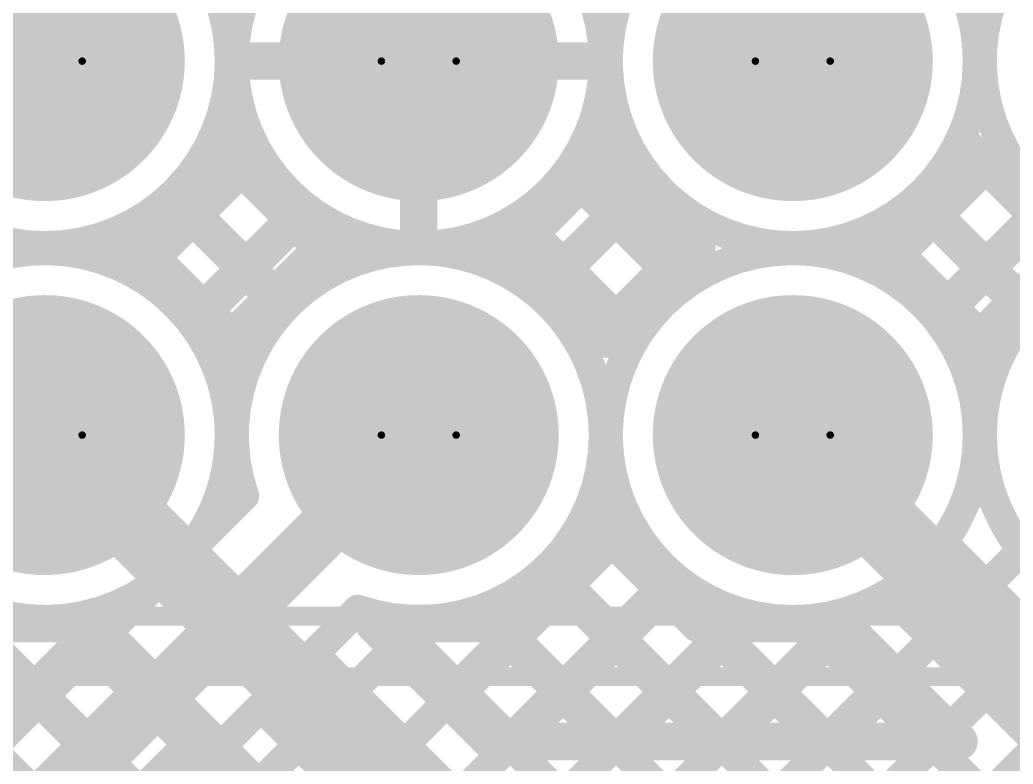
# Model space of a CAD drawing. Header units: inches. Extents: x -1.9 to 9.4, y 0 to 6.7.
# Drawn here: x 0.5357 to 0.8013, y 2.3136 to 2.5126 of the extents above; entities that cross this region are included whole.
import ezdxf

# ---------------------------------------------------------------- set-up
doc = ezdxf.new("R2010")
doc.units = ezdxf.units.IN
doc.header["$MEASUREMENT"] = 0
for name, color, linetype in [('Bottom Layer', 5, 'Continuous'), ('Bottom Solder', 6, 'Continuous'), ('Drill Drawing', 1, 'Continuous'), ('Multi-Layer', 9, 'Continuous'), ('Pad Holes', 156, 'Continuous'), ('Top Layer', 1, 'Continuous'), ('Top Overlay', 2, 'Continuous'), ('Top Solder', 216, 'Continuous')]:
    doc.layers.add(name, color=color, linetype=linetype)

# ---------------------------------------------------------------- blocks, each defined once
blk = doc.blocks.new('PE2818_I_1')
at = {"layer": 'Top Overlay'}
blk.add_lwpolyline([(0.55118, 0.61024, 0.005, 0.005, 0), (0.55118, -0.61024, 0.005, 0.005, 0)], format="xyseb", dxfattribs=at)
blk = doc.blocks.new('PH_01338_21')
at = {"layer": 'Bottom Layer'}
h = blk.add_hatch(color=5, dxfattribs=at)
edge = h.paths.add_edge_path()
edge.add_arc((-0.1, 0.05), 0.03543, 0, 360)
h = blk.add_hatch(color=5, dxfattribs=at)
edge = h.paths.add_edge_path()
edge.add_arc((0, 0.05), 0.03543, 0, 360)
h = blk.add_hatch(color=5, dxfattribs=at)
edge = h.paths.add_edge_path()
edge.add_arc((0.1, 0.05), 0.03543, 0, 360)
h = blk.add_hatch(color=5, dxfattribs=at)
edge = h.paths.add_edge_path()
edge.add_arc((-0.1, -0.05), 0.03543, 0, 360)
h = blk.add_hatch(color=5, dxfattribs=at)
edge = h.paths.add_edge_path()
edge.add_arc((0, -0.05), 0.03543, 0, 360)
h = blk.add_hatch(color=5, dxfattribs=at)
edge = h.paths.add_edge_path()
edge.add_arc((0.1, -0.05), 0.03543, 0, 360)
at = {"layer": 'Bottom Solder'}
h = blk.add_hatch(color=6, dxfattribs=at)
edge = h.paths.add_edge_path()
edge.add_arc((-0.1, 0.05), 0.03743, 0, 360)
h = blk.add_hatch(color=6, dxfattribs=at)
edge = h.paths.add_edge_path()
edge.add_arc((0, 0.05), 0.03743, 0, 360)
h = blk.add_hatch(color=6, dxfattribs=at)
edge = h.paths.add_edge_path()
edge.add_arc((0.1, 0.05), 0.03743, 0, 360)
h = blk.add_hatch(color=6, dxfattribs=at)
edge = h.paths.add_edge_path()
edge.add_arc((-0.1, -0.05), 0.03743, 0, 360)
h = blk.add_hatch(color=6, dxfattribs=at)
edge = h.paths.add_edge_path()
edge.add_arc((0, -0.05), 0.03743, 0, 360)
h = blk.add_hatch(color=6, dxfattribs=at)
edge = h.paths.add_edge_path()
edge.add_arc((0.1, -0.05), 0.03743, 0, 360)
at = {"layer": 'Multi-Layer'}
h = blk.add_hatch(color=9, dxfattribs=at)
edge = h.paths.add_edge_path()
edge.add_arc((-0.1, 0.05), 0.03543, 0, 360)
h = blk.add_hatch(color=9, dxfattribs=at)
edge = h.paths.add_edge_path()
edge.add_arc((0, 0.05), 0.03543, 0, 360)
h = blk.add_hatch(color=9, dxfattribs=at)
edge = h.paths.add_edge_path()
edge.add_arc((0.1, 0.05), 0.03543, 0, 360)
h = blk.add_hatch(color=9, dxfattribs=at)
edge = h.paths.add_edge_path()
edge.add_arc((-0.1, -0.05), 0.03543, 0, 360)
h = blk.add_hatch(color=9, dxfattribs=at)
edge = h.paths.add_edge_path()
edge.add_arc((0, -0.05), 0.03543, 0, 360)
h = blk.add_hatch(color=9, dxfattribs=at)
edge = h.paths.add_edge_path()
edge.add_arc((0.1, -0.05), 0.03543, 0, 360)
at = {"layer": 'Pad Holes'}
h = blk.add_hatch(color=7, dxfattribs=at)
edge = h.paths.add_edge_path()
edge.add_arc((-0.1, 0.05), 0.02165, 0, 360)
h = blk.add_hatch(color=7, dxfattribs=at)
edge = h.paths.add_edge_path()
edge.add_arc((0, 0.05), 0.02165, 0, 360)
h = blk.add_hatch(color=7, dxfattribs=at)
edge = h.paths.add_edge_path()
edge.add_arc((0.1, 0.05), 0.02165, 0, 360)
h = blk.add_hatch(color=7, dxfattribs=at)
edge = h.paths.add_edge_path()
edge.add_arc((-0.1, -0.05), 0.02165, 0, 360)
h = blk.add_hatch(color=7, dxfattribs=at)
edge = h.paths.add_edge_path()
edge.add_arc((0, -0.05), 0.02165, 0, 360)
h = blk.add_hatch(color=7, dxfattribs=at)
edge = h.paths.add_edge_path()
edge.add_arc((0.1, -0.05), 0.02165, 0, 360)
at = {"layer": 'Top Layer'}
h = blk.add_hatch(color=1, dxfattribs=at)
edge = h.paths.add_edge_path()
edge.add_arc((-0.1, 0.05), 0.03543, 0, 360)
h = blk.add_hatch(color=1, dxfattribs=at)
edge = h.paths.add_edge_path()
edge.add_arc((0, 0.05), 0.03543, 0, 360)
h = blk.add_hatch(color=1, dxfattribs=at)
edge = h.paths.add_edge_path()
edge.add_arc((0.1, 0.05), 0.03543, 0, 360)
h = blk.add_hatch(color=1, dxfattribs=at)
edge = h.paths.add_edge_path()
edge.add_arc((-0.1, -0.05), 0.03543, 0, 360)
h = blk.add_hatch(color=1, dxfattribs=at)
edge = h.paths.add_edge_path()
edge.add_arc((0, -0.05), 0.03543, 0, 360)
h = blk.add_hatch(color=1, dxfattribs=at)
edge = h.paths.add_edge_path()
edge.add_arc((0.1, -0.05), 0.03543, 0, 360)
at = {"layer": 'Top Solder'}
h = blk.add_hatch(color=216, dxfattribs=at)
edge = h.paths.add_edge_path()
edge.add_arc((-0.1, 0.05), 0.03743, 0, 360)
h = blk.add_hatch(color=216, dxfattribs=at)
edge = h.paths.add_edge_path()
edge.add_arc((0, 0.05), 0.03743, 0, 360)
h = blk.add_hatch(color=216, dxfattribs=at)
edge = h.paths.add_edge_path()
edge.add_arc((0.1, 0.05), 0.03743, 0, 360)
h = blk.add_hatch(color=216, dxfattribs=at)
edge = h.paths.add_edge_path()
edge.add_arc((-0.1, -0.05), 0.03743, 0, 360)
h = blk.add_hatch(color=216, dxfattribs=at)
edge = h.paths.add_edge_path()
edge.add_arc((0, -0.05), 0.03743, 0, 360)
h = blk.add_hatch(color=216, dxfattribs=at)
edge = h.paths.add_edge_path()
edge.add_arc((0.1, -0.05), 0.03743, 0, 360)
at = {"layer": 'Top Overlay'}
blk.add_lwpolyline([(-0.25, -0.09842, 0.005, 0.005, 0), (0.25, -0.09842, 0.005, 0.005, 0)], format="xyseb", dxfattribs=at)

msp = doc.modelspace()

# ---------------------------------------------------------------- linework, layer by layer
at = {"layer": 'Bottom Layer'}
for points in [[(0.74239, 2.50157, 0.02, 0.02, 0), (0.74239, 2.85973, 0.02, 0.02, 0)], [(0.64239, 2.50157, 0.01, 0.01, 0), (0.64239, 2.54701, 0.01, 0.01, 0)], [(0.56804, 2.45157, 0.01, 0.01, 0), (0.59239, 2.47593, 0.01, 0.01, 0)], [(0.59239, 2.47593, 0.01, 0.01, 0), (0.61674, 2.45157, 0.01, 0.01, 0)], [(0.66804, 2.45157, 0.01, 0.01, 0), (0.69239, 2.47593, 0.01, 0.01, 0)], [(0.69239, 2.47593, 0.01, 0.01, 0), (0.71674, 2.45157, 0.01, 0.01, 0)], [(0.76804, 2.45157, 0.01, 0.01, 0), (0.79239, 2.47593, 0.01, 0.01, 0)], [(0.79239, 2.47593, 0.01, 0.01, 0), (0.81674, 2.45157, 0.01, 0.01, 0)], [(0.79249, 2.47602, 0.01, 0.01, 0), (0.81684, 2.45167, 0.01, 0.01, 0)], [(0.57067, 2.44895, 0.01, 0.01, 0), (0.59502, 2.4733, 0.01, 0.01, 0)], [(0.76967, 2.44995, 0.01, 0.01, 0), (0.79402, 2.4743, 0.01, 0.01, 0)], [(0.68593, 2.46946, 0.01, 0.01, 0), (0.71028, 2.44511, 0.01, 0.01, 0)], [(0.67724, 2.44238, 0.01, 0.01, 0), (0.70159, 2.46673, 0.01, 0.01, 0)], [(0.57936, 2.46289, 0.01, 0.01, 0), (0.60371, 2.43854, 0.01, 0.01, 0)], [(0.77835, 2.46188, 0.01, 0.01, 0), (0.8027, 2.43753, 0.01, 0.01, 0)], [(0.78381, 2.43581, 0.01, 0.01, 0), (0.80816, 2.46016, 0.01, 0.01, 0)], [(0.58481, 2.4348, 0.01, 0.01, 0), (0.60916, 2.45915, 0.01, 0.01, 0)], [(0.67178, 2.45531, 0.01, 0.01, 0), (0.69613, 2.43096, 0.01, 0.01, 0)], [(0.56804, 2.45157, 0.01, 0.01, 0), (0.59239, 2.42722, 0.01, 0.01, 0)], [(0.59239, 2.42722, 0.01, 0.01, 0), (0.61674, 2.45157, 0.01, 0.01, 0)], [(0.66804, 2.45157, 0.01, 0.01, 0), (0.69239, 2.42722, 0.01, 0.01, 0)], [(0.69138, 2.42824, 0.01, 0.01, 0), (0.71573, 2.45259, 0.01, 0.01, 0)], [(0.69239, 2.42722, 0.01, 0.01, 0), (0.71674, 2.45157, 0.01, 0.01, 0)], [(0.76804, 2.45157, 0.01, 0.01, 0), (0.79239, 2.42722, 0.01, 0.01, 0)], [(0.79239, 2.42722, 0.01, 0.01, 0), (0.81674, 2.45157, 0.01, 0.01, 0)], [(0.54239, 2.40157, 0.02, 0.02, 0), (0.64933, 2.29464, 0.02, 0.02, 0)], [(0.74239, 2.40157, 0.02, 0.02, 0), (0.81245, 2.33152, 0.02, 0.02, 0)], [(0.66761, 2.35114, 0.01, 0.01, 0), (0.69239, 2.37593, 0.01, 0.01, 0)], [(0.69239, 2.37593, 0.01, 0.01, 0), (0.71718, 2.35114, 0.01, 0.01, 0)], [(0.65059, 2.33088, 0.01, 0.01, 0), (0.69402, 2.3743, 0.01, 0.01, 0)], [(0.67936, 2.36289, 0.01, 0.01, 0), (0.7226, 2.31964, 0.01, 0.01, 0)], [(0.66764, 2.31964, 0.01, 0.01, 0), (0.70816, 2.36016, 0.01, 0.01, 0)], [(0.49283, 2.35143, 0.01, 0.01, 0), (0.56343, 2.28083, 0.01, 0.01, 0)], [(0.51718, 2.35114, 0.01, 0.01, 0), (0.55533, 2.35114, 0.01, 0.01, 0)], [(0.5214, 2.35114, 0.01, 0.01, 0), (0.59171, 2.28083, 0.01, 0.01, 0)], [(0.54968, 2.35114, 0.01, 0.01, 0), (0.81, 2.09083, 0.01, 0.01, 0)], [(0.55533, 2.35114, 0.01, 0.01, 0), (0.62433, 2.28214, 0.01, 0.01, 0)], [(0.63033, 2.35114, 0.01, 0.01, 0), (0.66761, 2.35114, 0.01, 0.01, 0)], [(0.63033, 2.35114, 0.01, 0.01, 0), (0.66183, 2.31964, 0.01, 0.01, 0)], [(0.63453, 2.35114, 0.01, 0.01, 0), (0.66603, 2.31964, 0.01, 0.01, 0)], [(0.63645, 2.34502, 0.01, 0.01, 0), (0.64257, 2.35114, 0.01, 0.01, 0)], [(0.66282, 2.35114, 0.01, 0.01, 0), (0.69432, 2.31964, 0.01, 0.01, 0)], [(0.69593, 2.31964, 0.01, 0.01, 0), (0.72743, 2.35114, 0.01, 0.01, 0)], [(0.71718, 2.35114, 0.01, 0.01, 0), (0.75533, 2.35114, 0.01, 0.01, 0)], [(0.71939, 2.35114, 0.01, 0.01, 0), (0.75089, 2.31964, 0.01, 0.01, 0)], [(0.72421, 2.31964, 0.01, 0.01, 0), (0.75552, 2.35095, 0.01, 0.01, 0)], [(0.74767, 2.35114, 0.01, 0.01, 0), (0.77917, 2.31964, 0.01, 0.01, 0)], [(0.75533, 2.35114, 0.01, 0.01, 0), (0.78683, 2.31964, 0.01, 0.01, 0)], [(0.51584, 2.30926, 0.01, 0.01, 0), (0.55652, 2.34994, 0.01, 0.01, 0)], [(0.52998, 2.29512, 0.01, 0.01, 0), (0.57067, 2.3358, 0.01, 0.01, 0)], [(0.75249, 2.31964, 0.01, 0.01, 0), (0.76966, 2.33681, 0.01, 0.01, 0)], [(0.54413, 2.28098, 0.01, 0.01, 0), (0.58481, 2.32166, 0.01, 0.01, 0)], [(0.78078, 2.31964, 0.01, 0.01, 0), (0.7838, 2.32267, 0.01, 0.01, 0)], [(0.66183, 2.31964, 0.01, 0.01, 0), (0.78683, 2.31964, 0.01, 0.01, 0)]]:
    msp.add_lwpolyline(points, format="xyseb", dxfattribs=at)
for points in [[(0.73739, 2.50157, 0.01, 0.01, 1), (0.74739, 2.50157, 0.01, 0.01, 1)], [(0.63989, 2.50157, 0.005, 0.005, 1), (0.64489, 2.50157, 0.005, 0.005, 1)], [(0.58989, 2.47593, 0.005, 0.005, 1), (0.59489, 2.47593, 0.005, 0.005, 1)], [(0.58989, 2.47593, 0.005, 0.005, 1), (0.59489, 2.47593, 0.005, 0.005, 1)], [(0.68989, 2.47593, 0.005, 0.005, 1), (0.69489, 2.47593, 0.005, 0.005, 1)], [(0.68989, 2.47593, 0.005, 0.005, 1), (0.69489, 2.47593, 0.005, 0.005, 1)], [(0.78989, 2.47593, 0.005, 0.005, 1), (0.79489, 2.47593, 0.005, 0.005, 1)], [(0.78989, 2.47593, 0.005, 0.005, 1), (0.79489, 2.47593, 0.005, 0.005, 1)], [(0.78999, 2.47602, 0.005, 0.005, 1), (0.79499, 2.47602, 0.005, 0.005, 1)], [(0.59252, 2.4733, 0.005, 0.005, 1), (0.59752, 2.4733, 0.005, 0.005, 1)], [(0.79152, 2.4743, 0.005, 0.005, 1), (0.79652, 2.4743, 0.005, 0.005, 1)], [(0.68343, 2.46946, 0.005, 0.005, 1), (0.68843, 2.46946, 0.005, 0.005, 1)], [(0.69909, 2.46673, 0.005, 0.005, 1), (0.70409, 2.46673, 0.005, 0.005, 1)], [(0.57686, 2.46289, 0.005, 0.005, 1), (0.58186, 2.46289, 0.005, 0.005, 1)], [(0.77585, 2.46188, 0.005, 0.005, 1), (0.78085, 2.46188, 0.005, 0.005, 1)], [(0.60666, 2.45915, 0.005, 0.005, 1), (0.61166, 2.45915, 0.005, 0.005, 1)], [(0.66928, 2.45531, 0.005, 0.005, 1), (0.67428, 2.45531, 0.005, 0.005, 1)], [(0.56554, 2.45157, 0.005, 0.005, 1), (0.57054, 2.45157, 0.005, 0.005, 1)], [(0.56554, 2.45157, 0.005, 0.005, 1), (0.57054, 2.45157, 0.005, 0.005, 1)], [(0.61424, 2.45157, 0.005, 0.005, 1), (0.61924, 2.45157, 0.005, 0.005, 1)], [(0.61424, 2.45157, 0.005, 0.005, 1), (0.61924, 2.45157, 0.005, 0.005, 1)], [(0.66554, 2.45157, 0.005, 0.005, 1), (0.67054, 2.45157, 0.005, 0.005, 1)], [(0.66554, 2.45157, 0.005, 0.005, 1), (0.67054, 2.45157, 0.005, 0.005, 1)], [(0.71323, 2.45259, 0.005, 0.005, 1), (0.71823, 2.45259, 0.005, 0.005, 1)], [(0.71424, 2.45157, 0.005, 0.005, 1), (0.71924, 2.45157, 0.005, 0.005, 1)], [(0.71424, 2.45157, 0.005, 0.005, 1), (0.71924, 2.45157, 0.005, 0.005, 1)], [(0.76554, 2.45157, 0.005, 0.005, 1), (0.77054, 2.45157, 0.005, 0.005, 1)], [(0.76554, 2.45157, 0.005, 0.005, 1), (0.77054, 2.45157, 0.005, 0.005, 1)], [(0.56817, 2.44895, 0.005, 0.005, 1), (0.57317, 2.44895, 0.005, 0.005, 1)], [(0.76717, 2.44995, 0.005, 0.005, 1), (0.77217, 2.44995, 0.005, 0.005, 1)], [(0.70778, 2.44511, 0.005, 0.005, 1), (0.71278, 2.44511, 0.005, 0.005, 1)], [(0.67474, 2.44238, 0.005, 0.005, 1), (0.67974, 2.44238, 0.005, 0.005, 1)], [(0.60121, 2.43854, 0.005, 0.005, 1), (0.60621, 2.43854, 0.005, 0.005, 1)], [(0.78131, 2.43581, 0.005, 0.005, 1), (0.78631, 2.43581, 0.005, 0.005, 1)], [(0.8002, 2.43753, 0.005, 0.005, 1), (0.8052, 2.43753, 0.005, 0.005, 1)], [(0.58231, 2.4348, 0.005, 0.005, 1), (0.58731, 2.4348, 0.005, 0.005, 1)], [(0.69363, 2.43096, 0.005, 0.005, 1), (0.69863, 2.43096, 0.005, 0.005, 1)], [(0.68888, 2.42824, 0.005, 0.005, 1), (0.69388, 2.42824, 0.005, 0.005, 1)], [(0.58989, 2.42722, 0.005, 0.005, 1), (0.59489, 2.42722, 0.005, 0.005, 1)], [(0.58989, 2.42722, 0.005, 0.005, 1), (0.59489, 2.42722, 0.005, 0.005, 1)], [(0.68989, 2.42722, 0.005, 0.005, 1), (0.69489, 2.42722, 0.005, 0.005, 1)], [(0.68989, 2.42722, 0.005, 0.005, 1), (0.69489, 2.42722, 0.005, 0.005, 1)], [(0.78989, 2.42722, 0.005, 0.005, 1), (0.79489, 2.42722, 0.005, 0.005, 1)], [(0.78989, 2.42722, 0.005, 0.005, 1), (0.79489, 2.42722, 0.005, 0.005, 1)], [(0.53739, 2.40157, 0.01, 0.01, 1), (0.54739, 2.40157, 0.01, 0.01, 1)], [(0.73739, 2.40157, 0.01, 0.01, 1), (0.74739, 2.40157, 0.01, 0.01, 1)], [(0.68989, 2.37593, 0.005, 0.005, 1), (0.69489, 2.37593, 0.005, 0.005, 1)], [(0.68989, 2.37593, 0.005, 0.005, 1), (0.69489, 2.37593, 0.005, 0.005, 1)], [(0.69152, 2.3743, 0.005, 0.005, 1), (0.69652, 2.3743, 0.005, 0.005, 1)], [(0.67686, 2.36289, 0.005, 0.005, 1), (0.68186, 2.36289, 0.005, 0.005, 1)], [(0.70566, 2.36016, 0.005, 0.005, 1), (0.71066, 2.36016, 0.005, 0.005, 1)], [(0.54718, 2.35114, 0.005, 0.005, 1), (0.55218, 2.35114, 0.005, 0.005, 1)], [(0.55283, 2.35114, 0.005, 0.005, 1), (0.55783, 2.35114, 0.005, 0.005, 1)], [(0.55283, 2.35114, 0.005, 0.005, 1), (0.55783, 2.35114, 0.005, 0.005, 1)], [(0.62783, 2.35114, 0.005, 0.005, 1), (0.63283, 2.35114, 0.005, 0.005, 1)], [(0.62783, 2.35114, 0.005, 0.005, 1), (0.63283, 2.35114, 0.005, 0.005, 1)], [(0.63203, 2.35114, 0.005, 0.005, 1), (0.63703, 2.35114, 0.005, 0.005, 1)], [(0.64007, 2.35114, 0.005, 0.005, 1), (0.64507, 2.35114, 0.005, 0.005, 1)], [(0.66032, 2.35114, 0.005, 0.005, 1), (0.66532, 2.35114, 0.005, 0.005, 1)], [(0.66511, 2.35114, 0.005, 0.005, 1), (0.67011, 2.35114, 0.005, 0.005, 1)], [(0.66511, 2.35114, 0.005, 0.005, 1), (0.67011, 2.35114, 0.005, 0.005, 1)], [(0.71468, 2.35114, 0.005, 0.005, 1), (0.71968, 2.35114, 0.005, 0.005, 1)], [(0.71468, 2.35114, 0.005, 0.005, 1), (0.71968, 2.35114, 0.005, 0.005, 1)], [(0.71689, 2.35114, 0.005, 0.005, 1), (0.72189, 2.35114, 0.005, 0.005, 1)], [(0.72493, 2.35114, 0.005, 0.005, 1), (0.72993, 2.35114, 0.005, 0.005, 1)], [(0.74517, 2.35114, 0.005, 0.005, 1), (0.75017, 2.35114, 0.005, 0.005, 1)], [(0.75283, 2.35114, 0.005, 0.005, 1), (0.75783, 2.35114, 0.005, 0.005, 1)], [(0.75283, 2.35114, 0.005, 0.005, 1), (0.75783, 2.35114, 0.005, 0.005, 1)], [(0.75302, 2.35095, 0.005, 0.005, 1), (0.75802, 2.35095, 0.005, 0.005, 1)], [(0.55402, 2.34994, 0.005, 0.005, 1), (0.55902, 2.34994, 0.005, 0.005, 1)], [(0.63395, 2.34502, 0.005, 0.005, 1), (0.63895, 2.34502, 0.005, 0.005, 1)], [(0.56817, 2.3358, 0.005, 0.005, 1), (0.57317, 2.3358, 0.005, 0.005, 1)], [(0.76716, 2.33681, 0.005, 0.005, 1), (0.77216, 2.33681, 0.005, 0.005, 1)], [(0.64809, 2.33088, 0.005, 0.005, 1), (0.65309, 2.33088, 0.005, 0.005, 1)], [(0.58231, 2.32166, 0.005, 0.005, 1), (0.58731, 2.32166, 0.005, 0.005, 1)], [(0.7813, 2.32267, 0.005, 0.005, 1), (0.7863, 2.32267, 0.005, 0.005, 1)], [(0.65933, 2.31964, 0.005, 0.005, 1), (0.66433, 2.31964, 0.005, 0.005, 1)], [(0.65933, 2.31964, 0.005, 0.005, 1), (0.66433, 2.31964, 0.005, 0.005, 1)], [(0.66353, 2.31964, 0.005, 0.005, 1), (0.66853, 2.31964, 0.005, 0.005, 1)], [(0.66514, 2.31964, 0.005, 0.005, 1), (0.67014, 2.31964, 0.005, 0.005, 1)], [(0.69182, 2.31964, 0.005, 0.005, 1), (0.69682, 2.31964, 0.005, 0.005, 1)], [(0.69343, 2.31964, 0.005, 0.005, 1), (0.69843, 2.31964, 0.005, 0.005, 1)], [(0.7201, 2.31964, 0.005, 0.005, 1), (0.7251, 2.31964, 0.005, 0.005, 1)], [(0.72171, 2.31964, 0.005, 0.005, 1), (0.72671, 2.31964, 0.005, 0.005, 1)], [(0.74839, 2.31964, 0.005, 0.005, 1), (0.75339, 2.31964, 0.005, 0.005, 1)], [(0.74999, 2.31964, 0.005, 0.005, 1), (0.75499, 2.31964, 0.005, 0.005, 1)], [(0.77667, 2.31964, 0.005, 0.005, 1), (0.78167, 2.31964, 0.005, 0.005, 1)], [(0.77828, 2.31964, 0.005, 0.005, 1), (0.78328, 2.31964, 0.005, 0.005, 1)], [(0.78433, 2.31964, 0.005, 0.005, 1), (0.78933, 2.31964, 0.005, 0.005, 1)], [(0.78433, 2.31964, 0.005, 0.005, 1), (0.78933, 2.31964, 0.005, 0.005, 1)]]:
    msp.add_lwpolyline(points, format="xyseb", close=True, dxfattribs=at)
at = {"layer": 'Drill Drawing'}
for points in [[(0.55239, 2.50157, 0.002, 0.002, 1), (0.53239, 2.50157, 0.002, 0.002, 1)], [(0.65239, 2.50157, 0.002, 0.002, 1), (0.63239, 2.50157, 0.002, 0.002, 1)], [(0.75239, 2.50157, 0.002, 0.002, 1), (0.73239, 2.50157, 0.002, 0.002, 1)], [(0.55189, 2.50157, 0.001, 0.001, 1), (0.55289, 2.50157, 0.001, 0.001, 1)], [(0.63189, 2.50157, 0.001, 0.001, 1), (0.63289, 2.50157, 0.001, 0.001, 1)], [(0.65189, 2.50157, 0.001, 0.001, 1), (0.65289, 2.50157, 0.001, 0.001, 1)], [(0.73189, 2.50157, 0.001, 0.001, 1), (0.73289, 2.50157, 0.001, 0.001, 1)], [(0.75189, 2.50157, 0.001, 0.001, 1), (0.75289, 2.50157, 0.001, 0.001, 1)], [(0.55239, 2.40157, 0.002, 0.002, 1), (0.53239, 2.40157, 0.002, 0.002, 1)], [(0.65239, 2.40157, 0.002, 0.002, 1), (0.63239, 2.40157, 0.002, 0.002, 1)], [(0.75239, 2.40157, 0.002, 0.002, 1), (0.73239, 2.40157, 0.002, 0.002, 1)], [(0.55189, 2.40157, 0.001, 0.001, 1), (0.55289, 2.40157, 0.001, 0.001, 1)], [(0.63189, 2.40157, 0.001, 0.001, 1), (0.63289, 2.40157, 0.001, 0.001, 1)], [(0.65189, 2.40157, 0.001, 0.001, 1), (0.65289, 2.40157, 0.001, 0.001, 1)], [(0.73189, 2.40157, 0.001, 0.001, 1), (0.73289, 2.40157, 0.001, 0.001, 1)], [(0.75189, 2.40157, 0.001, 0.001, 1), (0.75289, 2.40157, 0.001, 0.001, 1)]]:
    msp.add_lwpolyline(points, format="xyseb", close=True, dxfattribs=at)
at = {"layer": 'Top Layer'}
for points in [[(0.59183, 2.50157, 0.008, 0.008, 1), (0.49296, 2.50157, 0.008, 0.008, 1)], [(0.69183, 2.50157, 0.008, 0.008, 1), (0.59296, 2.50157, 0.008, 0.008, 1)], [(0.68864, 2.51235, 0.004, 0.004, 1), (0.69264, 2.51235, 0.004, 0.004, 1)], [(0.58983, 2.50157, 0.004, 0.004, 1), (0.59383, 2.50157, 0.004, 0.004, 1)], [(0.59096, 2.50157, 0.004, 0.004, 1), (0.59496, 2.50157, 0.004, 0.004, 1)], [(0.59446, 2.50157, 0.005, 0.005, 1), (0.59946, 2.50157, 0.005, 0.005, 1)], [(0.63989, 2.50157, 0.005, 0.005, 1), (0.64489, 2.50157, 0.005, 0.005, 1)], [(0.63989, 2.50157, 0.005, 0.005, 1), (0.64489, 2.50157, 0.005, 0.005, 1)], [(0.63989, 2.50157, 0.005, 0.005, 1), (0.64489, 2.50157, 0.005, 0.005, 1)], [(0.63989, 2.50157, 0.005, 0.005, 1), (0.64489, 2.50157, 0.005, 0.005, 1)], [(0.68533, 2.50157, 0.005, 0.005, 1), (0.69033, 2.50157, 0.005, 0.005, 1)], [(0.68983, 2.50157, 0.004, 0.004, 1), (0.69383, 2.50157, 0.004, 0.004, 1)], [(0.78983, 2.50157, 0.004, 0.004, 1), (0.79383, 2.50157, 0.004, 0.004, 1)], [(0.78983, 2.50157, 0.004, 0.004, 1), (0.79383, 2.50157, 0.004, 0.004, 1)], [(0.68901, 2.49265, 0.004, 0.004, 1), (0.69301, 2.49265, 0.004, 0.004, 1)], [(0.69256, 2.48911, 0.004, 0.004, 1), (0.69656, 2.48911, 0.004, 0.004, 1)], [(0.6928, 2.48822, 0.004, 0.004, 1), (0.6968, 2.48822, 0.004, 0.004, 1)], [(0.58601, 2.48252, 0.004, 0.004, 1), (0.59001, 2.48252, 0.004, 0.004, 1)], [(0.68514, 2.48056, 0.004, 0.004, 1), (0.68914, 2.48056, 0.004, 0.004, 1)], [(0.7854, 2.48112, 0.004, 0.004, 1), (0.7894, 2.48112, 0.004, 0.004, 1)], [(0.59722, 2.4775, 0.004, 0.004, 1), (0.60122, 2.4775, 0.004, 0.004, 1)], [(0.79652, 2.4788, 0.004, 0.004, 1), (0.80052, 2.4788, 0.004, 0.004, 1)], [(0.68059, 2.4728, 0.004, 0.004, 1), (0.68459, 2.4728, 0.004, 0.004, 1)], [(0.70259, 2.46973, 0.004, 0.004, 1), (0.70659, 2.46973, 0.004, 0.004, 1)], [(0.57448, 2.46577, 0.004, 0.004, 1), (0.57848, 2.46577, 0.004, 0.004, 1)], [(0.77343, 2.4648, 0.004, 0.004, 1), (0.77743, 2.4648, 0.004, 0.004, 1)], [(0.61034, 2.46233, 0.004, 0.004, 1), (0.61434, 2.46233, 0.004, 0.004, 1)], [(0.66588, 2.45922, 0.004, 0.004, 1), (0.66988, 2.45922, 0.004, 0.004, 1)], [(0.63989, 2.45614, 0.005, 0.005, 1), (0.64489, 2.45614, 0.005, 0.005, 1)], [(0.66141, 2.45683, 0.004, 0.004, 1), (0.66541, 2.45683, 0.004, 0.004, 1)], [(0.71843, 2.45729, 0.004, 0.004, 1), (0.72243, 2.45729, 0.004, 0.004, 1)], [(0.53054, 2.45313, 0.004, 0.004, 1), (0.53454, 2.45313, 0.004, 0.004, 1)], [(0.55696, 2.455, 0.004, 0.004, 1), (0.56096, 2.455, 0.004, 0.004, 1)], [(0.62962, 2.45333, 0.004, 0.004, 1), (0.63362, 2.45333, 0.004, 0.004, 1)], [(0.72793, 2.45374, 0.004, 0.004, 1), (0.73193, 2.45374, 0.004, 0.004, 1)], [(0.75546, 2.45449, 0.004, 0.004, 1), (0.75946, 2.45449, 0.004, 0.004, 1)], [(0.53319, 2.45048, 0.004, 0.004, 1), (0.53719, 2.45048, 0.004, 0.004, 1)], [(0.79183, 2.40157, 0.008, 0.008, 1), (0.69296, 2.40157, 0.008, 0.008, 1)], [(0.73147, 2.4502, 0.004, 0.004, 1), (0.73547, 2.4502, 0.004, 0.004, 1)], [(0.89183, 2.40157, 0.008, 0.008, 1), (0.79296, 2.40157, 0.008, 0.008, 1)], [(0.62477, 2.44847, 0.004, 0.004, 1), (0.62877, 2.44847, 0.004, 0.004, 1)], [(0.65375, 2.44917, 0.004, 0.004, 1), (0.65775, 2.44917, 0.004, 0.004, 1)], [(0.56447, 2.44475, 0.004, 0.004, 1), (0.56847, 2.44475, 0.004, 0.004, 1)], [(0.62134, 2.44719, 0.004, 0.004, 1), (0.62534, 2.44719, 0.004, 0.004, 1)], [(0.76317, 2.44545, 0.004, 0.004, 1), (0.76717, 2.44545, 0.004, 0.004, 1)], [(0.76623, 2.44372, 0.004, 0.004, 1), (0.77023, 2.44372, 0.004, 0.004, 1)], [(0.67224, 2.43938, 0.004, 0.004, 1), (0.67624, 2.43938, 0.004, 0.004, 1)], [(0.71161, 2.44177, 0.004, 0.004, 1), (0.71561, 2.44177, 0.004, 0.004, 1)], [(0.60459, 2.43566, 0.004, 0.004, 1), (0.60859, 2.43566, 0.004, 0.004, 1)], [(0.57964, 2.43163, 0.004, 0.004, 1), (0.58364, 2.43163, 0.004, 0.004, 1)], [(0.77875, 2.43275, 0.004, 0.004, 1), (0.78275, 2.43275, 0.004, 0.004, 1)], [(0.69804, 2.42706, 0.004, 0.004, 1), (0.70204, 2.42706, 0.004, 0.004, 1)], [(0.78254, 2.42741, 0.004, 0.004, 1), (0.78654, 2.42741, 0.004, 0.004, 1)], [(0.68468, 2.42353, 0.004, 0.004, 1), (0.68868, 2.42353, 0.004, 0.004, 1)], [(0.59382, 2.41814, 0.004, 0.004, 1), (0.59782, 2.41814, 0.004, 0.004, 1)], [(0.79469, 2.4204, 0.004, 0.004, 1), (0.79869, 2.4204, 0.004, 0.004, 1)], [(0.5935, 2.4172, 0.004, 0.004, 1), (0.5975, 2.4172, 0.004, 0.004, 1)], [(0.79331, 2.41664, 0.004, 0.004, 1), (0.79731, 2.41664, 0.004, 0.004, 1)], [(0.78825, 2.41396, 0.004, 0.004, 1), (0.79225, 2.41396, 0.004, 0.004, 1)], [(0.58864, 2.41235, 0.004, 0.004, 1), (0.59264, 2.41235, 0.004, 0.004, 1)], [(0.63864, 2.40157, 0.0075, 0.0075, 1), (0.64614, 2.40157, 0.0075, 0.0075, 1)], [(0.58983, 2.40157, 0.004, 0.004, 1), (0.59383, 2.40157, 0.004, 0.004, 1)], [(0.58983, 2.40157, 0.004, 0.004, 1), (0.59383, 2.40157, 0.004, 0.004, 1)], [(0.68983, 2.40157, 0.004, 0.004, 1), (0.69383, 2.40157, 0.004, 0.004, 1)], [(0.68983, 2.40157, 0.004, 0.004, 1), (0.69383, 2.40157, 0.004, 0.004, 1)], [(0.69096, 2.40157, 0.004, 0.004, 1), (0.69496, 2.40157, 0.004, 0.004, 1)], [(0.78983, 2.40157, 0.004, 0.004, 1), (0.79383, 2.40157, 0.004, 0.004, 1)], [(0.79096, 2.40157, 0.004, 0.004, 1), (0.79496, 2.40157, 0.004, 0.004, 1)], [(0.5893, 2.39438, 0.004, 0.004, 1), (0.5933, 2.39438, 0.004, 0.004, 1)], [(0.59195, 2.39172, 0.004, 0.004, 1), (0.59595, 2.39172, 0.004, 0.004, 1)], [(0.78901, 2.39265, 0.004, 0.004, 1), (0.79301, 2.39265, 0.004, 0.004, 1)], [(0.79238, 2.38981, 0.004, 0.004, 1), (0.79638, 2.38981, 0.004, 0.004, 1)], [(0.79256, 2.38911, 0.004, 0.004, 1), (0.79656, 2.38911, 0.004, 0.004, 1)], [(0.5928, 2.38822, 0.004, 0.004, 1), (0.5968, 2.38822, 0.004, 0.004, 1)], [(0.59372, 2.3853, 0.004, 0.004, 1), (0.59772, 2.3853, 0.004, 0.004, 1)], [(0.59372, 2.3853, 0.004, 0.004, 1), (0.59772, 2.3853, 0.004, 0.004, 1)], [(0.78661, 2.38405, 0.004, 0.004, 1), (0.79061, 2.38405, 0.004, 0.004, 1)], [(0.68601, 2.38252, 0.004, 0.004, 1), (0.69001, 2.38252, 0.004, 0.004, 1)], [(0.58514, 2.38056, 0.004, 0.004, 1), (0.58914, 2.38056, 0.004, 0.004, 1)], [(0.69652, 2.3788, 0.004, 0.004, 1), (0.70052, 2.3788, 0.004, 0.004, 1)], [(0.78059, 2.3728, 0.004, 0.004, 1), (0.78459, 2.3728, 0.004, 0.004, 1)], [(0.80168, 2.37083, 0.004, 0.004, 1), (0.80568, 2.37083, 0.004, 0.004, 1)], [(0.5785, 2.37009, 0.004, 0.004, 1), (0.5825, 2.37009, 0.004, 0.004, 1)], [(0.5785, 2.37009, 0.004, 0.004, 1), (0.5825, 2.37009, 0.004, 0.004, 1)], [(0.67448, 2.36577, 0.004, 0.004, 1), (0.67848, 2.36577, 0.004, 0.004, 1)], [(0.57188, 2.36347, 0.004, 0.004, 1), (0.57588, 2.36347, 0.004, 0.004, 1)], [(0.57188, 2.36347, 0.004, 0.004, 1), (0.57588, 2.36347, 0.004, 0.004, 1)], [(0.70921, 2.36321, 0.004, 0.004, 1), (0.71321, 2.36321, 0.004, 0.004, 1)], [(0.76588, 2.35922, 0.004, 0.004, 1), (0.76988, 2.35922, 0.004, 0.004, 1)], [(0.56141, 2.35683, 0.004, 0.004, 1), (0.56541, 2.35683, 0.004, 0.004, 1)], [(0.62412, 2.3549, 0.004, 0.004, 1), (0.62812, 2.3549, 0.004, 0.004, 1)], [(0.62412, 2.3549, 0.004, 0.004, 1), (0.62812, 2.3549, 0.004, 0.004, 1)], [(0.65696, 2.355, 0.004, 0.004, 1), (0.66096, 2.355, 0.004, 0.004, 1)], [(0.75792, 2.35535, 0.004, 0.004, 1), (0.76192, 2.35535, 0.004, 0.004, 1)], [(0.54632, 2.3525, 0.004, 0.004, 1), (0.55032, 2.3525, 0.004, 0.004, 1)], [(0.63054, 2.35313, 0.004, 0.004, 1), (0.63454, 2.35313, 0.004, 0.004, 1)], [(0.64159, 2.35216, 0.004, 0.004, 1), (0.64559, 2.35216, 0.004, 0.004, 1)], [(0.728, 2.35372, 0.004, 0.004, 1), (0.732, 2.35372, 0.004, 0.004, 1)], [(0.7445, 2.35231, 0.004, 0.004, 1), (0.7485, 2.35231, 0.004, 0.004, 1)], [(0.55362, 2.3452, 0.004, 0.004, 1), (0.55762, 2.3452, 0.004, 0.004, 1)], [(0.61231, 2.34308, 0.004, 0.004, 1), (0.61631, 2.34308, 0.004, 0.004, 1)], [(0.53948, 2.33106, 0.004, 0.004, 1), (0.54348, 2.33106, 0.004, 0.004, 1)], [(0.59817, 2.32894, 0.004, 0.004, 1), (0.60217, 2.32894, 0.004, 0.004, 1)], [(0.58402, 2.3148, 0.004, 0.004, 1), (0.58802, 2.3148, 0.004, 0.004, 1)]]:
    msp.add_lwpolyline(points, format="xyseb", close=True, dxfattribs=at)
for points in [[(0.64239, 2.50157, 0.01, 0.01, 0), (0.64239, 2.54701, 0.01, 0.01, 0)], [(0.79183, 2.50157, 0.008, 0.008, -1.852365), (0.72272, 2.54693, 0.008, 0.008, 0)], [(0.77109, 2.54183, 0.008, 0.008, -0.242459), (0.79183, 2.50157, 0.008, 0.008, 0)], [(0.89183, 2.50157, 0.008, 0.008, -1.625144), (0.81304, 2.54135, 0.008, 0.008, 0)], [(0.69064, 2.51235, 0.008, 0.008, 0), (0.6955, 2.5172, 0.008, 0.008, 0)], [(0.59696, 2.50157, 0.01, 0.01, 0), (0.64239, 2.50157, 0.01, 0.01, 0)], [(0.64239, 2.50157, 0.01, 0.01, 0), (0.68783, 2.50157, 0.01, 0.01, 0)], [(0.64239, 2.45614, 0.01, 0.01, 0), (0.64239, 2.50157, 0.01, 0.01, 0)], [(0.69101, 2.49265, 0.008, 0.008, 0), (0.69456, 2.48911, 0.008, 0.008, 0)], [(0.68714, 2.48056, 0.008, 0.008, 0), (0.6948, 2.48822, 0.008, 0.008, 0)], [(0.58801, 2.48252, 0.008, 0.008, 0), (0.62334, 2.44719, 0.008, 0.008, 0)], [(0.7874, 2.48112, 0.008, 0.008, 0), (0.82194, 2.44658, 0.008, 0.008, 0)], [(0.56647, 2.44475, 0.008, 0.008, 0), (0.59922, 2.4775, 0.008, 0.008, 0)], [(0.76517, 2.44545, 0.008, 0.008, 0), (0.79852, 2.4788, 0.008, 0.008, 0)], [(0.68259, 2.4728, 0.008, 0.008, 0), (0.71361, 2.44177, 0.008, 0.008, 0)], [(0.67424, 2.43938, 0.008, 0.008, 0), (0.70459, 2.46973, 0.008, 0.008, 0)], [(0.57648, 2.46577, 0.008, 0.008, 0), (0.60659, 2.43566, 0.008, 0.008, 0)], [(0.77543, 2.4648, 0.008, 0.008, 0), (0.80562, 2.43461, 0.008, 0.008, 0)], [(0.78075, 2.43275, 0.008, 0.008, 0), (0.81121, 2.46321, 0.008, 0.008, 0)], [(0.58164, 2.43163, 0.008, 0.008, 0), (0.61234, 2.46233, 0.008, 0.008, 0)], [(0.66788, 2.45922, 0.008, 0.008, 0), (0.70004, 2.42706, 0.008, 0.008, 0)], [(0.65575, 2.44917, 0.008, 0.008, 0), (0.66341, 2.45683, 0.008, 0.008, 0)], [(0.68668, 2.42353, 0.008, 0.008, 0), (0.72043, 2.45729, 0.008, 0.008, 0)], [(0.53254, 2.45313, 0.008, 0.008, 0), (0.53519, 2.45048, 0.008, 0.008, 0)], [(0.55896, 2.455, 0.008, 0.008, 0), (0.59582, 2.41814, 0.008, 0.008, 0)], [(0.62677, 2.44847, 0.008, 0.008, 0), (0.63162, 2.45333, 0.008, 0.008, 0)], [(0.72993, 2.45374, 0.008, 0.008, 0), (0.73347, 2.4502, 0.008, 0.008, 0)], [(0.75746, 2.45449, 0.008, 0.008, 0), (0.76823, 2.44372, 0.008, 0.008, 0)], [(0.57388, 2.36347, 0.008, 0.008, -4.470322), (0.59183, 2.40157, 0.008, 0.008, 0)], [(0.59572, 2.3853, 0.008, 0.008, -1.18354), (0.69183, 2.40157, 0.008, 0.008, 0)], [(0.78454, 2.42741, 0.008, 0.008, 0), (0.79531, 2.41664, 0.008, 0.008, 0)], [(0.79025, 2.41396, 0.008, 0.008, 0), (0.79669, 2.4204, 0.008, 0.008, 0)], [(0.59064, 2.41235, 0.008, 0.008, 0), (0.5955, 2.4172, 0.008, 0.008, 0)], [(0.53393, 2.29311, 0.015, 0.015, 0), (0.64239, 2.40157, 0.015, 0.015, 0)], [(0.59183, 2.40157, 0.008, 0.008, -0.17436), (0.5805, 2.37009, 0.008, 0.008, 0)], [(0.69183, 2.40157, 0.008, 0.008, -0.516244), (0.62612, 2.3549, 0.008, 0.008, 0)], [(0.5913, 2.39438, 0.008, 0.008, 0), (0.59395, 2.39172, 0.008, 0.008, 0)], [(0.79101, 2.39265, 0.008, 0.008, 0), (0.79456, 2.38911, 0.008, 0.008, 0)], [(0.78861, 2.38405, 0.008, 0.008, 0), (0.79438, 2.38981, 0.008, 0.008, 0)], [(0.58714, 2.38056, 0.008, 0.008, 0), (0.5948, 2.38822, 0.008, 0.008, 0)], [(0.5805, 2.37009, 0.008, 0.008, 0), (0.59572, 2.3853, 0.008, 0.008, 0)], [(0.68801, 2.38252, 0.008, 0.008, 0), (0.8363, 2.23423, 0.008, 0.008, 0)], [(0.49183, 2.38071, 0.008, 0.008, 0), (0.54148, 2.33106, 0.008, 0.008, 0)], [(0.5943, 2.27459, 0.008, 0.008, 0), (0.69852, 2.3788, 0.008, 0.008, 0)], [(0.63234, 2.19949, 0.008, 0.008, 0), (0.80368, 2.37083, 0.008, 0.008, 0)], [(0.78259, 2.3728, 0.008, 0.008, 0), (1.03839, 2.11699, 0.008, 0.008, 0)], [(0.67648, 2.36577, 0.008, 0.008, 0), (0.81679, 2.22546, 0.008, 0.008, 0)], [(0.51873, 2.30831, 0.008, 0.008, 0), (0.57388, 2.36347, 0.008, 0.008, 0)], [(0.61715, 2.26915, 0.008, 0.008, 0), (0.71121, 2.36321, 0.008, 0.008, 0)], [(0.63234, 2.1712, 0.008, 0.008, 0), (0.81911, 2.35797, 0.008, 0.008, 0)], [(0.76788, 2.35922, 0.008, 0.008, 0), (1.0101, 2.11699, 0.008, 0.008, 0)], [(0.44161, 2.23503, 0.008, 0.008, 0), (0.56341, 2.35683, 0.008, 0.008, 0)], [(0.55543, 2.2842, 0.008, 0.008, 0), (0.62612, 2.3549, 0.008, 0.008, 0)], [(0.63234, 2.22777, 0.008, 0.008, 0), (0.75992, 2.35535, 0.008, 0.008, 0)], [(0.65896, 2.355, 0.008, 0.008, 0), (0.80349, 2.21047, 0.008, 0.008, 0)], [(0.54832, 2.3525, 0.008, 0.008, 0), (0.55562, 2.3452, 0.008, 0.008, 0)], [(0.55543, 2.264, 0.008, 0.008, 0), (0.64359, 2.35216, 0.008, 0.008, 0)], [(0.62986, 2.25357, 0.008, 0.008, 0), (0.73, 2.35372, 0.008, 0.008, 0)], [(0.63234, 2.14292, 0.008, 0.008, 0), (0.84157, 2.35215, 0.008, 0.008, 0)], [(0.63254, 2.35313, 0.008, 0.008, 0), (0.79699, 2.18869, 0.008, 0.008, 0)], [(0.7465, 2.35231, 0.008, 0.008, 0), (0.86911, 2.2297, 0.008, 0.008, 0)], [(0.61431, 2.34308, 0.008, 0.008, 0), (0.86656, 2.09083, 0.008, 0.008, 0)], [(0.60017, 2.32894, 0.008, 0.008, 0), (0.83828, 2.09083, 0.008, 0.008, 0)], [(0.58602, 2.3148, 0.008, 0.008, 0), (0.81, 2.09083, 0.008, 0.008, 0)]]:
    msp.add_lwpolyline(points, format="xyseb", dxfattribs=at)

# ---------------------------------------------------------------- block references
msp.add_blockref('PH_01338_21', (0.64239, 2.45157))
at = {"rotation": 90}
msp.add_blockref('PE2818_I_1', (0.64634, 1.78583), dxfattribs=at)

doc.saveas('drawing.dxf')
